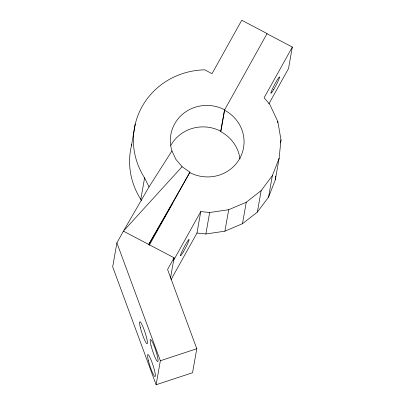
<?xml version="1.0" encoding="UTF-8"?>
<svg xmlns="http://www.w3.org/2000/svg" width="405" height="405" viewBox="0 0 405 405"><rect width="100%" height="100%" fill="white"/><g stroke="black" fill="none" stroke-linecap="round" stroke-linejoin="round"><path stroke-width="0.61" d="M171.072 279.587L196.977 233.042L205.877 233.984L224.912 231.174L242.473 223.707L257.362 212.083L268.576 197.108L275.334 179.795L275.709 176.099M275.334 179.795L279.121 158.32L280.979 139.846L277.8 121.48L269.801 104.46L264.116 97.742L292.324 47.056L266.991 33.742M131.488 145.501L135.275 124.026M116.908 242.848L112.676 266.844L156.122 384.75L192.547 372.721L196.779 348.725L167.574 269.477L174.084 257.777L123.419 231.149L116.908 242.848L160.355 360.749L156.122 384.75M141.36 200.485L140.808 199.361L144.595 177.886A74.004 71.098 10 0 1 204.733 69.837L212.023 73.669L241.755 20.25L267.087 33.564L224.466 110.15L220.679 131.62A37.002 35.549 10 0 1 240.003 158.978M170.505 278.098L174.084 257.777M196.977 233.042L200.764 211.567L209.663 212.514L228.698 209.704L246.26 202.232L261.149 190.613L272.357 175.633L279.121 158.32M224.542 110.428L220.862 131.291A37.002 35.549 10 0 0 170.875 145.334M205.877 233.984L209.663 212.514M224.912 231.174L228.698 209.704M242.473 223.707L246.26 202.232M257.362 212.083L261.149 190.613M277.582 122.705L277.8 121.48M292.324 47.056L288.537 68.526L268.915 103.786M268.576 197.108L272.357 175.633M280.437 142.914L280.979 139.846M149.222 245.349L189.93 172.201L182.078 166.698L175.942 159.448L171.943 150.938A37.002 35.549 10 0 1 183.789 113.228A37.002 35.549 10 0 1 224.648 109.816M173.639 260.304L200.764 211.567M189.93 172.201L148.751 244.463L172.57 203.391M171.943 150.938L149.015 186.887L123.419 231.149L182.078 166.698M160.355 360.749L196.779 348.725M144.595 177.886L149.015 186.887M140.808 199.361A74.004 71.098 10 0 1 131.787 144.307M224.466 110.15A37.002 35.549 10 0 1 239.735 158.487A37.002 35.549 10 0 1 189.748 172.53M148.336 360.379A11.563 1.564 71.7 0 0 155.075 376.579A11.563 1.564 71.7 0 0 151.004 359.817A11.563 1.564 71.7 0 0 148.336 360.379M140.363 327.539A11.563 1.564 71.7 0 0 147.101 343.734A11.563 1.564 71.7 0 0 143.031 326.972A11.563 1.564 71.7 0 0 140.363 327.539M150.989 345.338A11.563 1.564 71.7 0 0 157.727 361.538A11.563 1.564 71.7 0 0 153.657 344.776A11.563 1.564 71.7 0 0 150.989 345.338M183.212 252.107A9.249 0.81 -62.3 0 0 189.074 239.461A9.249 0.81 -62.3 0 0 182.012 251.373A9.249 0.81 -62.3 0 0 183.212 252.107M273.689 89.54A9.249 0.81 -62.3 0 0 279.546 76.899A9.249 0.81 -62.3 0 0 272.484 88.811A9.249 0.81 -62.3 0 0 273.689 89.54"/></g></svg>
